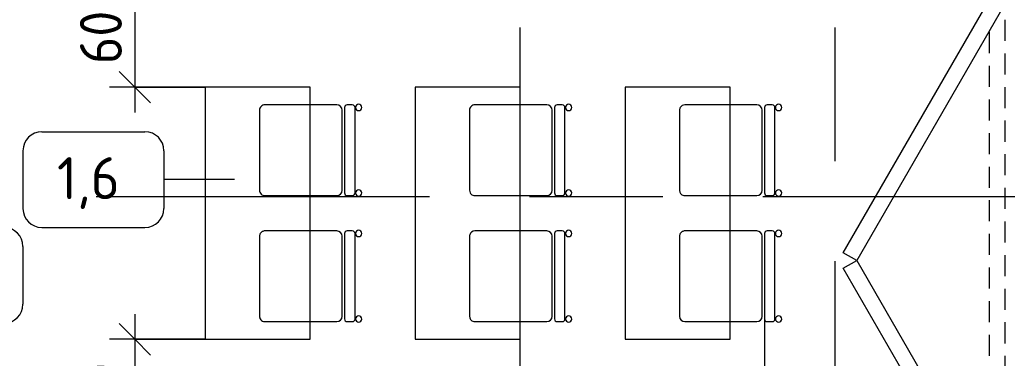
# Model space of a CAD drawing. Header units: millimetres. Extents: x 957 to 217451, y -8553 to 29000.
# Drawn here: x 44120 to 48823, y 2830 to 4441 of the extents above; entities that cross this region are included whole.
import ezdxf

# ---------------------------------------------------------------- set-up
doc = ezdxf.new("R2010")
doc.units = ezdxf.units.MM
doc.linetypes.add('200_ШТРИХ__ш1_п0_6_', pattern=[160, 100, -60])
doc.linetypes.add('Осевая', pattern=[3175, 635, -476.25, 1587.5, -476.25])
for name, color, linetype, lineweight in [('A-ANNO-DIMS', 7, 'Continuous', 9), ('A-ANNO-DIMS-100', 7, 'Continuous', 9), ('I-FURN-IDEN', 7, 'Continuous', 9), ('Оси-2', 7, 'Осевая', 9)]:
    doc.layers.add(name, color=color, linetype=linetype, lineweight=lineweight)
for name, color, linetype, lineweight, true_color in [('A-DOOR-1', 7, 'Continuous', 9, 0xc0c0c0), ('A-DOOR-2', 7, '200_ШТРИХ__ш1_п0_6_', 9, 0xc0c0c0), ('A-DOOR-FRAM-1', 7, 'Continuous', 9, 0xc0c0c0), ('I-FURN-1', 9, 'Continuous', 9, 0x808080)]:
    doc.layers.add(name, color=color, linetype=linetype, lineweight=lineweight, true_color=true_color)
doc.styles.add('GOST Common_4', font='GOST_Common.ttf', dxfattribs={"height": 200})
doc.styles.add('ISOCPEUR_3', font='isocpeur.ttf', dxfattribs={"width": 0.9, "height": 200})
doc.dimstyles.new('ISO-2_0_0_9К_Средний_округл2', dxfattribs={"dimscale": 304.8, "dimtxt": 199.196235, "dimasz": 0.492126, "dimexe": 0.393701, "dimexo": 0, "dimgap": 0, "dimtad": 1, "dimdec": 0, "dimrnd": 10, "dimzin": 0, "dimdsep": 46, "dimtxsty": 'ISOCPEUR_3', "dimblk1": 'OBLIQUE', "dimblk2": 'OBLIQUE', "dimsah": 1, "dimcen": 0.09, "dimdle": 0.393701, "dimazin": 0, "dimtfac": 1, "dimtdec": 4, "dimtix": 1, "dimtmove": 0, "dimatfit": 3, "dimfxl": 1, "dimtvp": 1, "dimtolj": 1, "dimtzin": 0, "dimarcsym": 2})

# ---------------------------------------------------------------- blocks, each defined once
blk = doc.blocks.new('DOR__перегородка__Прямоугольная - ТП-3_ Вн_ДПГ_6820х3300h-19315679-План расстановки мебели и оборудования 3 этажа в осях 1-12')
at = {"layer": 'A-DOOR-2'}
for p, q in [((1976.7, 75), (4163.8, 75)), ((275.9, 0), (6820, 0))]:
    blk.add_line(p, q, dxfattribs=at)
at = {"layer": 'A-DOOR-FRAM-1'}
for p, q in [((1820.9, 71.7), (3033.3, 771.8)), ((3033.3, 771.8), (3070.8, 706.9)), ((3069.7, 706.9), (3107.3, 771.8)), ((3107.3, 771.8), (4319.6, 71.7)), ((3070.8, 706.9), (1858.4, 6.7)), ((4282.1, 6.7), (3069.7, 706.9))]:
    blk.add_line(p, q, dxfattribs=at)
blk = doc.blocks.new('Стул Breuer - 1_9а-V76-План расстановки мебели и оборудования 3 этажа в осях 1-12')
at = {"layer": 'I-FURN-1'}
for p, q in [((190.5, 241.3), (-190.5, 241.3)), ((-215.9, 215.9), (-215.9, 0)), ((215.9, 0), (215.9, 215.9)), ((-215.9, 0), (-215.9, -127)), ((215.9, -127), (215.9, 0)), ((-215.9, -176.2), (-215.9, -200.8)), ((203.2, -163.5), (-203.2, -163.5)), ((-190.5, -152.4), (190.5, -152.4)), ((215.9, -200.8), (215.9, -176.2)), ((-203.2, -213.5), (203.2, -213.5))]:
    blk.add_line(p, q, dxfattribs=at)
for centre, radius, start, end in [((-190.5, 215.9), 25.4, 90, 135), ((190.5, 215.9), 25.4, 0, 90), ((-190.5, 215.9), 25.4, 135, 180), ((-190.5, -127), 25.4, 180, 270), ((190.5, -127), 25.4, 270, 360), ((-203.2, -176.2), 12.7, 90, 180), ((203.2, -176.2), 12.7, 360, 90), ((-203.5, -230.6), 15.1, 360, 180), ((-203.5, -230.6), 15.1, 180, 360), ((-203.2, -200.8), 12.7, 180, 270), ((203.7, -230.6), 15.1, 360, 180), ((203.7, -230.6), 15.1, 180, 360), ((203.2, -200.8), 12.7, 270, 360)]:
    blk.add_arc(centre, radius, start, end, dxfattribs=at)
blk = doc.blocks.new('Стул Breuer - 1_9а-V77-План расстановки мебели и оборудования 3 этажа в осях 1-12')
at = {"layer": 'I-FURN-1'}
for p, q in [((190.5, 241.3), (-190.5, 241.3)), ((-215.9, 215.9), (-215.9, 0)), ((215.9, 0), (215.9, 215.9)), ((-215.9, 0), (-215.9, -127)), ((215.9, -127), (215.9, 0)), ((-215.9, -176.2), (-215.9, -200.8)), ((203.2, -163.5), (-203.2, -163.5)), ((-190.5, -152.4), (190.5, -152.4)), ((215.9, -200.8), (215.9, -176.2)), ((-203.2, -213.5), (203.2, -213.5))]:
    blk.add_line(p, q, dxfattribs=at)
for centre, radius, start, end in [((-190.5, 215.9), 25.4, 120, 165), ((-190.5, 215.9), 25.4, 105, 120), ((-190.5, 215.9), 25.4, 90, 105), ((190.5, 215.9), 25.4, 75, 90), ((190.5, 215.9), 25.4, 45, 75), ((-190.5, 215.9), 25.4, 165, 180), ((190.5, 215.9), 25.4, 15, 45), ((190.5, 215.9), 25.4, 0, 15), ((-190.5, -127), 25.4, 180, 270), ((190.5, -127), 25.4, 270, 360), ((-203.2, -176.2), 12.7, 90, 180), ((203.2, -176.2), 12.7, 360, 90), ((-203.5, -230.6), 15.1, 360, 180), ((-203.5, -230.6), 15.1, 180, 360), ((-203.2, -200.8), 12.7, 180, 270), ((203.7, -230.6), 15.1, 360, 180), ((203.7, -230.6), 15.1, 180, 360), ((203.2, -200.8), 12.7, 270, 360)]:
    blk.add_arc(centre, radius, start, end, dxfattribs=at)
blk = doc.blocks.new('Стул Breuer - 1_9а-V78-План расстановки мебели и оборудования 3 этажа в осях 1-12')
at = {"layer": 'I-FURN-1'}
for p, q in [((190.5, 241.3), (-190.5, 241.3)), ((-215.9, 215.9), (-215.9, 0)), ((215.9, 0), (215.9, 215.9)), ((-215.9, 0), (-215.9, -127)), ((215.9, -127), (215.9, 0)), ((-215.9, -176.2), (-215.9, -200.8)), ((203.2, -163.5), (-203.2, -163.5)), ((-190.5, -152.4), (190.5, -152.4)), ((215.9, -200.8), (215.9, -176.2)), ((-203.2, -213.5), (203.2, -213.5))]:
    blk.add_line(p, q, dxfattribs=at)
for centre, radius, start, end in [((-190.5, 215.9), 25.4, 120, 135), ((-190.5, 215.9), 25.4, 90, 120), ((190.5, 215.9), 25.4, 45, 90), ((-190.5, 215.9), 25.4, 135, 180), ((190.5, 215.9), 25.4, 0, 45), ((-190.5, -127), 25.4, 180, 270), ((190.5, -127), 25.4, 270, 360), ((-203.2, -176.2), 12.7, 90, 180), ((203.2, -176.2), 12.7, 360, 90), ((-203.5, -230.6), 15.1, 360, 180), ((-203.5, -230.6), 15.1, 180, 360), ((-203.2, -200.8), 12.7, 180, 270), ((203.7, -230.6), 15.1, 360, 180), ((203.7, -230.6), 15.1, 180, 360), ((203.2, -200.8), 12.7, 270, 360)]:
    blk.add_arc(centre, radius, start, end, dxfattribs=at)
blk = doc.blocks.new('Стул Breuer - 1_9а-V79-План расстановки мебели и оборудования 3 этажа в осях 1-12')
at = {"layer": 'I-FURN-1'}
for p, q in [((190.5, 241.3), (-190.5, 241.3)), ((-215.9, 215.9), (-215.9, 0)), ((215.9, 0), (215.9, 215.9)), ((-215.9, 0), (-215.9, -127)), ((215.9, -127), (215.9, 0)), ((-215.9, -176.2), (-215.9, -200.8)), ((203.2, -163.5), (-203.2, -163.5)), ((-190.5, -152.4), (190.5, -152.4)), ((215.9, -200.8), (215.9, -176.2)), ((-203.2, -213.5), (203.2, -213.5))]:
    blk.add_line(p, q, dxfattribs=at)
for centre, radius, start, end in [((-190.5, 215.9), 25.4, 120, 135), ((-190.5, 215.9), 25.4, 90, 120), ((190.5, 215.9), 25.4, 75, 90), ((190.5, 215.9), 25.4, 0, 75), ((-190.5, 215.9), 25.4, 135, 180), ((-190.5, -127), 25.4, 180, 270), ((190.5, -127), 25.4, 270, 360), ((-203.2, -176.2), 12.7, 90, 180), ((203.2, -176.2), 12.7, 360, 90), ((-203.5, -230.6), 15.1, 360, 180), ((-203.5, -230.6), 15.1, 180, 360), ((-203.2, -200.8), 12.7, 180, 270), ((203.7, -230.6), 15.1, 360, 180), ((203.7, -230.6), 15.1, 180, 360), ((203.2, -200.8), 12.7, 270, 360)]:
    blk.add_arc(centre, radius, start, end, dxfattribs=at)
blk = doc.blocks.new('Стул Breuer - 1_9а-V80-План расстановки мебели и оборудования 3 этажа в осях 1-12')
at = {"layer": 'I-FURN-1'}
for p, q in [((190.5, 241.3), (-190.5, 241.3)), ((-215.9, 215.9), (-215.9, 0)), ((215.9, 0), (215.9, 215.9)), ((-215.9, 0), (-215.9, -127)), ((215.9, -127), (215.9, 0)), ((-215.9, -176.2), (-215.9, -200.8)), ((203.2, -163.5), (-203.2, -163.5)), ((-190.5, -152.4), (190.5, -152.4)), ((215.9, -200.8), (215.9, -176.2)), ((-203.2, -213.5), (203.2, -213.5))]:
    blk.add_line(p, q, dxfattribs=at)
for centre, radius, start, end in [((-190.5, 215.9), 25.4, 120, 135), ((-190.5, 215.9), 25.4, 105, 120), ((-190.5, 215.9), 25.4, 90, 105), ((190.5, 215.9), 25.4, 75, 90), ((190.5, 215.9), 25.4, 60, 75), ((190.5, 215.9), 25.4, 0, 60), ((-190.5, 215.9), 25.4, 135, 180), ((-190.5, -127), 25.4, 180, 270), ((190.5, -127), 25.4, 270, 360), ((-203.2, -176.2), 12.7, 90, 180), ((203.2, -176.2), 12.7, 360, 90), ((-203.5, -230.6), 15.1, 360, 180), ((-203.5, -230.6), 15.1, 180, 360), ((-203.2, -200.8), 12.7, 180, 270), ((203.7, -230.6), 15.1, 360, 180), ((203.7, -230.6), 15.1, 180, 360), ((203.2, -200.8), 12.7, 270, 360)]:
    blk.add_arc(centre, radius, start, end, dxfattribs=at)
blk = doc.blocks.new('Стул Breuer - 1_9а-V81-План расстановки мебели и оборудования 3 этажа в осях 1-12')
at = {"layer": 'I-FURN-1'}
for p, q in [((190.5, 241.3), (-190.5, 241.3)), ((-215.9, 215.9), (-215.9, 0)), ((215.9, 0), (215.9, 215.9)), ((-215.9, 0), (-215.9, -127)), ((215.9, -127), (215.9, 0)), ((-215.9, -176.2), (-215.9, -200.8)), ((203.2, -163.5), (-203.2, -163.5)), ((-190.5, -152.4), (190.5, -152.4)), ((215.9, -200.8), (215.9, -176.2)), ((-203.2, -213.5), (203.2, -213.5))]:
    blk.add_line(p, q, dxfattribs=at)
for centre, radius, start, end in [((-190.5, 215.9), 25.4, 90, 180), ((190.5, 215.9), 25.4, 75, 90), ((190.5, 215.9), 25.4, 60, 75), ((190.5, 215.9), 25.4, 30, 60), ((190.5, 215.9), 25.4, 15, 30), ((190.5, 215.9), 25.4, 0, 15), ((-190.5, -127), 25.4, 180, 270), ((190.5, -127), 25.4, 270, 360), ((-203.2, -176.2), 12.7, 90, 180), ((203.2, -176.2), 12.7, 360, 90), ((-203.5, -230.6), 15.1, 360, 180), ((-203.5, -230.6), 15.1, 180, 360), ((-203.2, -200.8), 12.7, 180, 270), ((203.7, -230.6), 15.1, 360, 180), ((203.7, -230.6), 15.1, 180, 360), ((203.2, -200.8), 12.7, 270, 360)]:
    blk.add_arc(centre, radius, start, end, dxfattribs=at)
blk = doc.blocks.new('Стол базовый прямоугольный - 1_6-26174022-План расстановки мебели и оборудования 3 этажа в осях 1-12')
at = {"layer": 'I-FURN-1'}
for p, q in [((600, 250), (-600, 250)), ((-600, 250), (-600, -250)), ((600, -250), (600, 250)), ((-600, -250), (600, -250))]:
    blk.add_line(p, q, dxfattribs=at)
blk = doc.blocks.new('Марка_Мебель - В прямоуг_Balcon_Марка-25523697-План расстановки мебели и оборудования 3 этажа в осях 1-12')
at = {"layer": 'I-FURN-IDEN'}
for p, q in [((-2.455, 2.278), (2.455, 2.278)), ((-3.355, 1.378), (-3.355, -1.384)), ((3.355, 1.378), (3.355, -1.378)), ((-2.461, -2.278), (2.455, -2.278))]:
    blk.add_line(p, q, dxfattribs=at)
for centre, radius, start, end in [((-2.455, 1.378), 0.9, 90, 180), ((2.455, 1.378), 0.9, 0, 90), ((-2.461, -1.384), 0.893, 180, 270), ((2.455, -1.378), 0.9, 270, 0)]:
    blk.add_arc(centre, radius, start, end, dxfattribs=at)
blk = doc.blocks.new('DIMBLOCK51-План расстановки мебели и оборудования 3 этажа в осях 1-12')
at = {"layer": 'A-ANNO-DIMS-100'}
for p, q in [((44668.2, 3040.1), (44668.2, 2200.1)), ((45003.2, 2920.1), (44548.2, 2920.1)), ((44668.2, 2920.1), (45003.2, 2920.1)), ((45003.2, 2320.1), (44548.2, 2320.1)), ((44668.2, 2320.1), (45003.2, 2320.1))]:
    blk.add_line(p, q, dxfattribs=at)
at = {"layer": 'A-ANNO-DIMS-100', "lineweight": 20}
for p, q in [((44668.2, 2920.1), (44593.2, 2995.1)), ((44668.2, 2920.1), (44743.2, 2845.1)), ((44668.2, 2320.1), (44593.2, 2395.1)), ((44668.2, 2320.1), (44743.2, 2245.1))]:
    blk.add_line(p, q, dxfattribs=at)
at = {"layer": 'A-ANNO-DIMS-100', "color": 0, "insert": (44406.9, 2430.5), "char_height": 200, "width": 455.087, "attachment_point": 1, "rotation": 90, "line_spacing_factor": 1.149209, "style": 'ISOCPEUR_3'}
blk.add_mtext('600', dxfattribs=at)
blk = doc.blocks.new('_Oblique')
at = {"color": 0, "linetype": 'ByBlock', "lineweight": -2}
blk.add_line((-0.5, -0.5), (0.5, 0.5), dxfattribs=at)
blk = doc.blocks.new('DIMBLOCK52-План расстановки мебели и оборудования 3 этажа в осях 1-12')
at = {"layer": 'A-ANNO-DIMS-100'}
for p, q in [((44668.2, 4840.1), (44668.2, 4000.1)), ((45003.2, 4720.1), (44548.2, 4720.1)), ((44668.2, 4720.1), (45003.2, 4720.1)), ((45003.2, 4120.1), (44548.2, 4120.1)), ((44668.2, 4120.1), (45003.2, 4120.1))]:
    blk.add_line(p, q, dxfattribs=at)
at = {"layer": 'A-ANNO-DIMS-100', "lineweight": 20}
for p, q in [((44668.2, 4720.1), (44593.2, 4795.1)), ((44668.2, 4720.1), (44743.2, 4645.1)), ((44668.2, 4120.1), (44593.2, 4195.1)), ((44668.2, 4120.1), (44743.2, 4045.1))]:
    blk.add_line(p, q, dxfattribs=at)
at = {"layer": 'A-ANNO-DIMS-100', "color": 0, "insert": (44406.9, 4230.5), "char_height": 200, "width": 455.087, "attachment_point": 1, "rotation": 90, "line_spacing_factor": 1.149209, "style": 'ISOCPEUR_3'}
blk.add_mtext('600', dxfattribs=at)

msp = doc.modelspace()

# ---------------------------------------------------------------- linework, layer by layer
at = {"layer": 'I-FURN-IDEN'}
for p, q in [((45142.1, 3680.2), (44806.6, 3680.2)), ((47666.7, 3130.6), (47666.7, 2759.1))]:
    msp.add_line(p, q, dxfattribs=at)
at = {"layer": 'Оси-2'}
for p, q in [((46503.2, 593.7), (46503.2, 24898.1)), ((48003.2, 593.7), (48003.2, 24898.1)), ((27497.7, 3600), (65753.2, 3600))]:
    msp.add_line(p, q, dxfattribs=at)

# ---------------------------------------------------------------- block references
at = {"layer": 'A-DOOR-1', "rotation": 89.99999999999955}
msp.add_blockref('DOR__перегородка__Прямоугольная - ТП-3_ Вн_ДПГ_6820х3300h-19315679-План расстановки мебели и оборудования 3 этажа в осях 1-12', (48813.2, 225), dxfattribs=at)
at = {"layer": 'I-FURN-1'}
for name, p, rotation in [('Стол базовый прямоугольный - 1_6-26174022-План расстановки мебели и оборудования 3 этажа в осях 1-12', (45253.2, 3520.1), 269.9999999999999), ('Стол базовый прямоугольный - 1_6-26174022-План расстановки мебели и оборудования 3 этажа в осях 1-12', (46253.2, 3520.1), 269.9999999999999), ('Стол базовый прямоугольный - 1_6-26174022-План расстановки мебели и оборудования 3 этажа в осях 1-12', (47253.2, 3520.1), 269.9999999999999), ('Стул Breuer - 1_9а-V76-План расстановки мебели и оборудования 3 этажа в осях 1-12', (45503.2, 3820.1), 89.99999999999959), ('Стул Breuer - 1_9а-V78-План расстановки мебели и оборудования 3 этажа в осях 1-12', (46503.2, 3820.1), 89.99999999999959), ('Стул Breuer - 1_9а-V80-План расстановки мебели и оборудования 3 этажа в осях 1-12', (47503.2, 3820.1), 89.99999999999959), ('Стул Breuer - 1_9а-V77-План расстановки мебели и оборудования 3 этажа в осях 1-12', (45503.2, 3220.1), 89.99999999999959), ('Стул Breuer - 1_9а-V79-План расстановки мебели и оборудования 3 этажа в осях 1-12', (46503.2, 3220.1), 89.99999999999959), ('Стул Breuer - 1_9а-V81-План расстановки мебели и оборудования 3 этажа в осях 1-12', (47503.2, 3220.1), 89.99999999999959)]:
    msp.add_blockref(name, p, dxfattribs=dict(at, rotation=rotation))
at = {"layer": 'I-FURN-IDEN', "xscale": 99.99999999999993, "yscale": 99.99999999999993, "zscale": 99.99999999999993}
for p in [(44471.1, 3680.2), (43800.1, 3224.7)]:
    msp.add_blockref('Марка_Мебель - В прямоуг_Balcon_Марка-25523697-План расстановки мебели и оборудования 3 этажа в осях 1-12', p, dxfattribs=at)

# ---------------------------------------------------------------- texts
at = {"layer": 'I-FURN-IDEN', "insert": (44297.6, 3787.3), "char_height": 200, "width": 384.81, "attachment_point": 1, "style": 'GOST Common_4'}
msp.add_mtext('1,6', dxfattribs=at)

# ---------------------------------------------------------------- dimensions: what is measured, and where the dimension line sits
at = {"layer": 'A-ANNO-DIMS'}
for base, p1, p2, picture, middle in [((44668.2, 4120.1), (45003.2, 4720.1), (45003.2, 4120.1), 'DIMBLOCK52-План расстановки мебели и оборудования 3 этажа в осях 1-12', (44568.2, 4420.1)), ((44668.2, 2320.1), (45003.2, 2920.1), (45003.2, 2320.1), 'DIMBLOCK51-План расстановки мебели и оборудования 3 этажа в осях 1-12', (44568.2, 2620.1))]:
    dim = msp.add_linear_dim(base=base, p1=p1, p2=p2, angle=90, dimstyle='ISO-2_0_0_9К_Средний_округл2', override={"dimpost": '<>', "dimfxl": 600}, dxfattribs=at)
    dim.commit()
    dim.dimension.update_dxf_attribs({"geometry": picture, "text_midpoint": middle})

doc.saveas('drawing.dxf')
